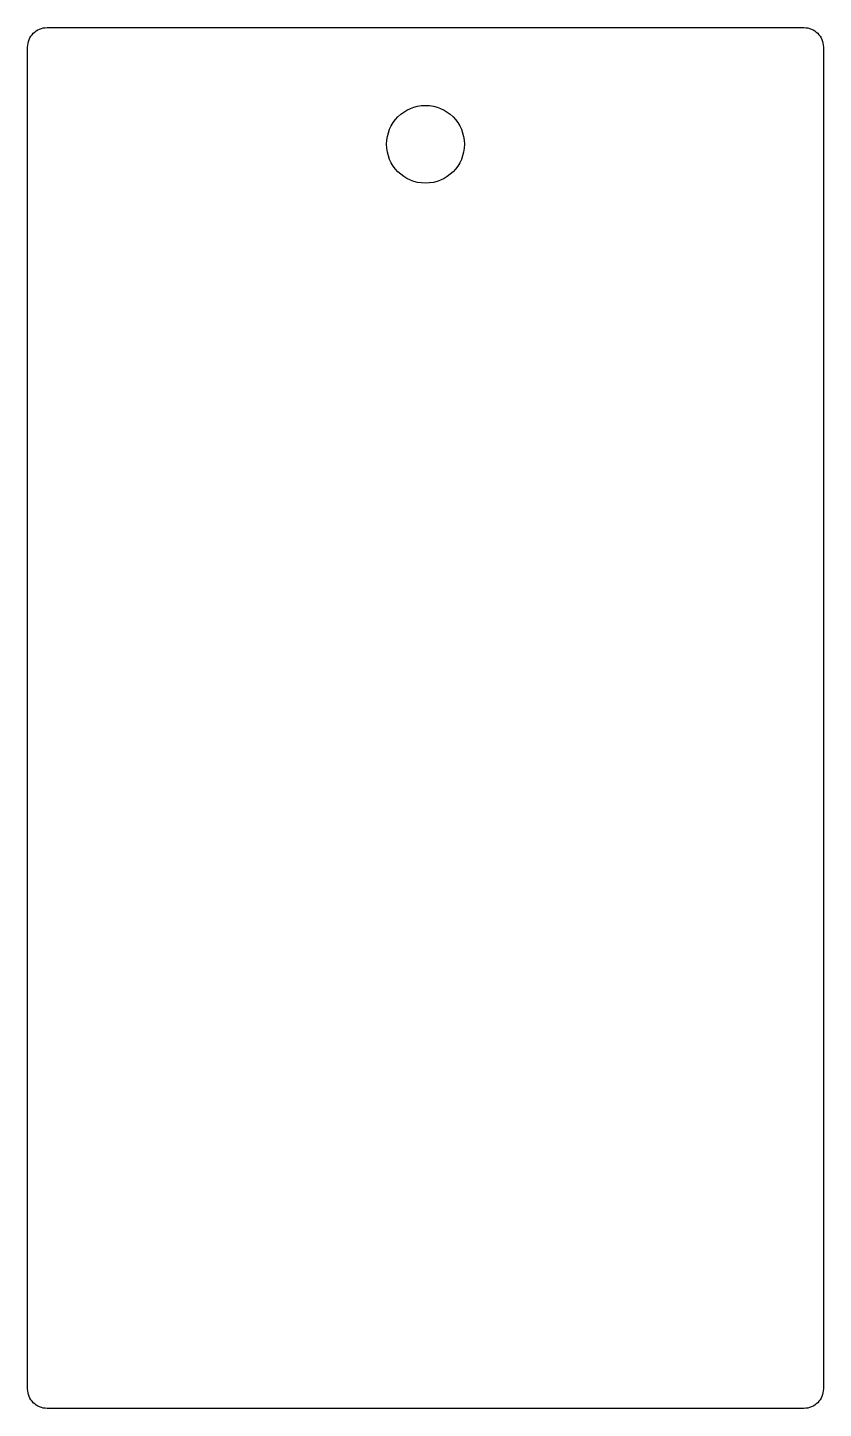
# Model space of a CAD drawing. Header units: inches. Extents: x 7.5 to 17.8, y 0.5 to 18.3.
import ezdxf

# ---------------------------------------------------------------- set-up
doc = ezdxf.new("R2010")
doc.units = ezdxf.units.IN
doc.layers.get('0').update_dxf_attribs({"linetype": 'CONTINUOUS'})

msp = doc.modelspace()

# ---------------------------------------------------------------- linework, layer by layer
msp.add_lwpolyline([(17.75, 0.75, -0.4142136), (17.5, 0.5), (7.775, 0.5, -0.4142136), (7.525, 0.75), (7.525, 18, -0.4142136), (7.775, 18.25), (17.5, 18.25, -0.4142136), (17.75, 18)], format="xyb", close=True)
msp.add_circle((12.6375, 16.75), 0.5)

doc.saveas('drawing.dxf')
